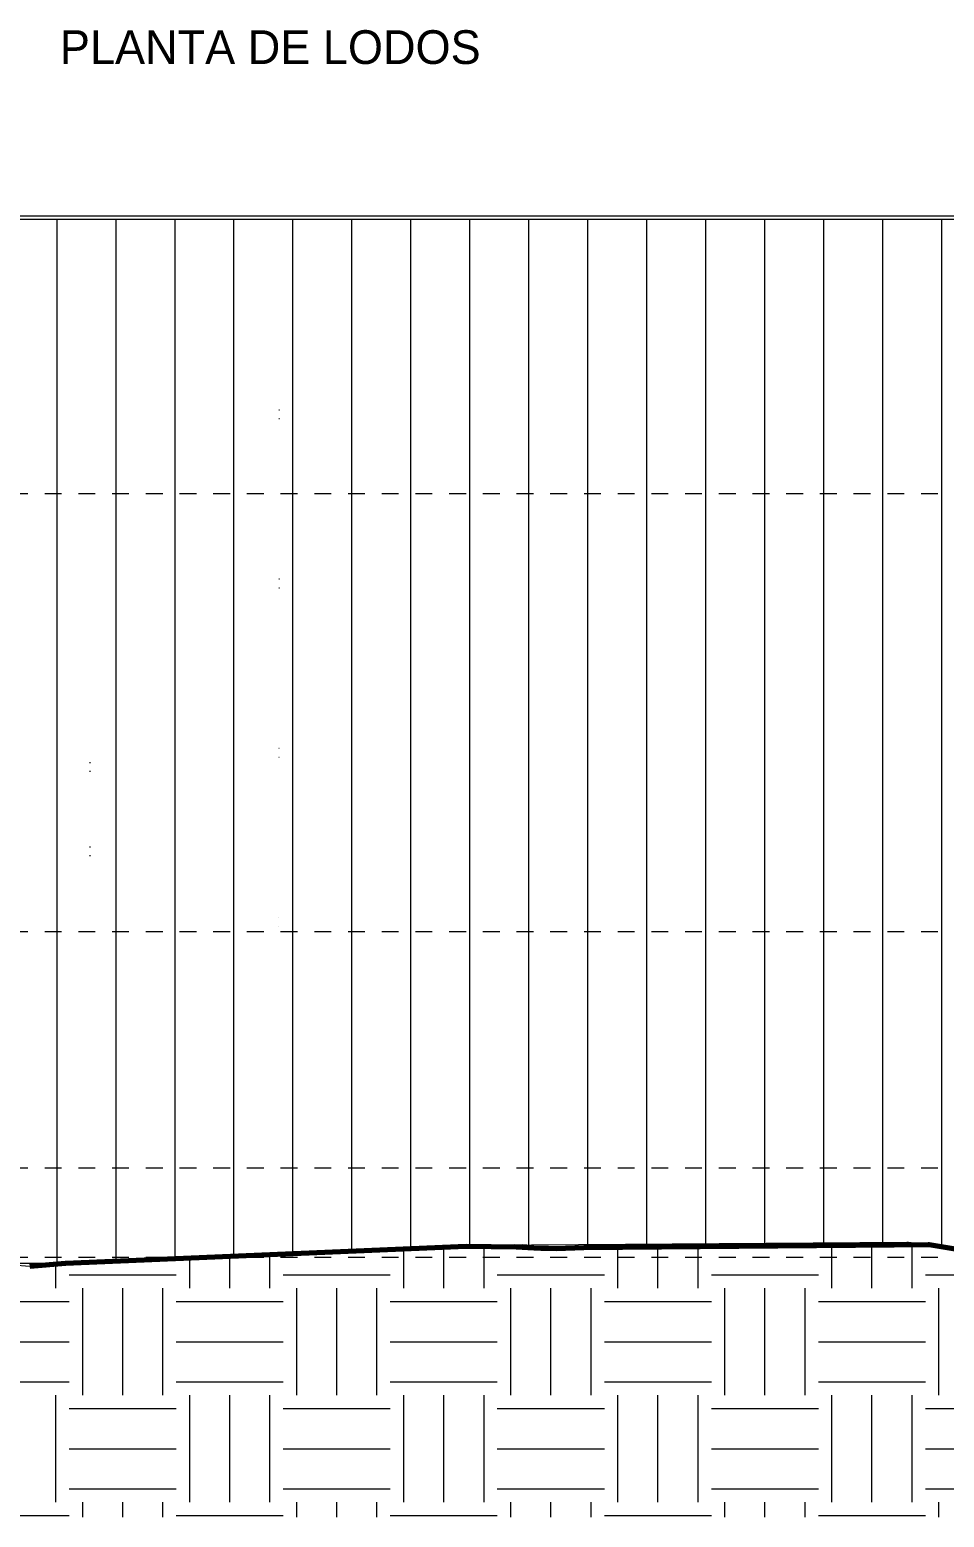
# Model space of a CAD drawing. Header units: metres. Extents: x 3 to 183, y -124 to 10.
# Drawn here: x 111.38 to 116.81, y -2.07 to 6.75 of the extents above; entities that cross this region are included whole.
import ezdxf

# ---------------------------------------------------------------- set-up
doc = ezdxf.new("R2010")
doc.units = ezdxf.units.M
doc.linetypes.add('Centre', pattern=[0.03175, 0.00635, -0.00475, 0.0159, -0.00475])
for name, color, linetype, lineweight in [('A-FLOR', 7, 'Continuous', 9), ('A-FLOR-HRAL', 7, 'Continuous', 9), ('A-FLOR-LEVL', 7, 'Continuous', 9), ('A-GENM', 7, 'Continuous', 9), ('A-ROOF', 7, 'Continuous', 9), ('A-ROOF-PATT', 7, 'Continuous', 9), ('A-WALL-PATT', 7, 'Continuous', 9), ('C-TOPO', 7, 'Continuous', 9), ('G-ANNO-TEXT', 7, 'Continuous', 9), ('I-WALL', 7, 'Continuous', 9)]:
    doc.layers.add(name, color=color, linetype=linetype, lineweight=lineweight)
doc.styles.add('Century Gothic_2', font='GOTHIC.TTF', dxfattribs={"height": 0.2})

# ---------------------------------------------------------------- blocks, each defined once
blk = doc.blocks.new('YADRAN_LASQUEMAS_ARQ_MO_000_SITIO_rvt-3-Elevación 02')
at = {"layer": 'C-TOPO', "true_color": 0xaaaaaa}
h = blk.add_hatch(dxfattribs=at)
h.set_pattern_fill('FP_59', color=253, style=0, pattern_type=2)
h.set_pattern_definition([(0, (103.359, 0), (0.635, 0.635), [0.635, -0.635]), (0, (103.359, 0.2381), (0.635, 0.635), [0.635, -0.635]), (0, (103.359, 0.47625), (0.635, 0.635), [0.635, -0.635]), (90, (103.439, 0.5556), (-0.635, 0.635), [0.635, -0.635]), (90, (103.677, 0.5556), (-0.635, 0.635), [0.635, -0.635]), (90, (103.915, 0.5556), (-0.635, 0.635), [0.635, -0.635])])
h.paths.add_polyline_path([(87.2887, -2.0728), (90.8433, -2.0728), (90.8433, -0.5798), (90.6079, -0.5953), (90.4993, -0.5936), (90.4672, -0.5957), (90.4426, -0.5949), (89.6361, -0.4563), (87.5866, -0.4736), (87.4248, -0.481), (87.376, -0.4782), (87.3422, -0.4787), (87.3269, -0.4779), (87.2759, -0.4765), (87.1849, -0.4706), (86.8886, -0.466), (84.5105, -0.5674), (84.2985, -0.5858), (84.1987, -0.5779), (83.9902, -0.5758), (80.0789, -0.5705), (79.8283, -0.5827), (79.7105, -0.5805), (79.434, -0.5741), (79.2845, -0.5743), (79.1452, -0.5714), (79.1452, -2.0728), (87.2231, -2.0728)])
at = {"layer": 'C-TOPO', "color": 253, "true_color": 0xaaaaaa}
for p, q in [((87.2759, -0.4573), (89.5024, -0.4402)), ((87.2759, -0.4573), (89.5024, -0.4402)), ((89.5024, -0.4402), (89.513, -0.4401)), ((89.5024, -0.4402), (89.513, -0.4401)), ((89.513, -0.4401), (89.6361, -0.4563)), ((84.5105, -0.5674), (86.8886, -0.466)), ((87.1761, -0.4562), (86.8886, -0.466)), ((86.8886, -0.466), (87.1849, -0.4706)), ((87.1761, -0.4562), (87.2241, -0.4569)), ((87.1761, -0.4562), (87.2241, -0.4569)), ((87.2887, -0.4773), (87.1849, -0.4706)), ((87.2409, -0.458), (87.2241, -0.4569)), ((87.2241, -0.4569), (87.2409, -0.458)), ((87.249, -0.4585), (87.2409, -0.458)), ((87.2409, -0.458), (87.249, -0.4585)), ((87.249, -0.4585), (87.2759, -0.4573)), ((87.249, -0.4585), (87.2759, -0.4573)), ((87.3307, -0.4779), (87.2887, -0.4773)), ((87.3454, -0.4789), (87.3307, -0.4779)), ((87.3525, -0.4793), (87.3454, -0.4789)), ((87.376, -0.4782), (87.3525, -0.4793)), ((87.376, -0.4782), (87.4248, -0.481)), ((87.4248, -0.481), (87.5866, -0.4736)), ((89.428, -0.4581), (87.5866, -0.4736)), ((89.428, -0.4581), (89.6285, -0.4564)), ((89.6361, -0.4563), (89.6285, -0.4564)), ((90.2651, -0.5644), (89.6361, -0.4563)), ((84.2985, -0.5858), (84.1987, -0.5779)), ((84.5105, -0.5674), (84.2985, -0.5858))]:
    blk.add_line(p, q, dxfattribs=at)
at = {"layer": 'C-TOPO', "color": 253, "lineweight": 70, "true_color": 0xaaaaaa}
for p, q in [((86.8886, -0.466), (84.5105, -0.5674)), ((87.1849, -0.4706), (86.8886, -0.466)), ((87.2887, -0.4773), (87.1849, -0.4706)), ((87.3307, -0.4779), (87.2887, -0.4773)), ((87.3453, -0.4789), (87.3307, -0.4779)), ((87.3525, -0.4793), (87.3453, -0.4789)), ((87.376, -0.4782), (87.3525, -0.4793)), ((87.4248, -0.481), (87.376, -0.4782)), ((87.5866, -0.4736), (87.4248, -0.481)), ((89.428, -0.4581), (87.5866, -0.4736)), ((89.6285, -0.4564), (89.428, -0.4581)), ((89.6361, -0.4563), (89.6285, -0.4564)), ((90.2651, -0.5644), (89.6361, -0.4563)), ((84.5105, -0.5674), (84.2985, -0.5858))]:
    blk.add_line(p, q, dxfattribs=at)
blk = doc.blocks.new('FP_466-Elevación 02')
at = {"layer": 'A-GENM', "color": 8, "true_color": 0x808080}
blk.add_line((85.7774, 1.4831), (85.7756, 1.4831), dxfattribs=at)
blk = doc.blocks.new('FP_467-Elevación 02')
at = {"layer": 'A-GENM', "color": 8, "true_color": 0x808080}
blk.add_line((85.7756, 1.4331), (85.7774, 1.4331), dxfattribs=at)
blk = doc.blocks.new('FP_468-Elevación 02')
at = {"layer": 'A-GENM', "color": 8, "true_color": 0x808080}
blk.add_line((85.7785, 2.4873), (85.7756, 2.4873), dxfattribs=at)
blk = doc.blocks.new('FP_469-Elevación 02')
at = {"layer": 'A-GENM', "color": 8, "true_color": 0x808080}
blk.add_line((85.7756, 2.4373), (85.7785, 2.4373), dxfattribs=at)
blk = doc.blocks.new('FP_470-Elevación 02')
at = {"layer": 'A-GENM', "color": 8, "true_color": 0x808080}
blk.add_line((85.7797, 3.4916), (85.7756, 3.4916), dxfattribs=at)
blk = doc.blocks.new('FP_471-Elevación 02')
at = {"layer": 'A-GENM', "color": 8, "true_color": 0x808080}
blk.add_line((85.7756, 3.4416), (85.7797, 3.4416), dxfattribs=at)
blk = doc.blocks.new('FP_472-Elevación 02')
at = {"layer": 'A-GENM', "color": 8, "true_color": 0x808080}
blk.add_line((85.7808, 4.4958), (85.7756, 4.4958), dxfattribs=at)
blk = doc.blocks.new('FP_473-Elevación 02')
at = {"layer": 'A-GENM', "color": 8, "true_color": 0x808080}
blk.add_line((85.7756, 4.4458), (85.7808, 4.4458), dxfattribs=at)
blk = doc.blocks.new('M_Cercha-Bodega - M_Cercha-Bodega-V465-Elevación 02')
at = {"layer": 'A-GENM', "color": 8, "true_color": 0x808080}
for name in ['FP_472-Elevación 02', 'FP_473-Elevación 02', 'FP_470-Elevación 02', 'FP_471-Elevación 02', 'FP_468-Elevación 02', 'FP_469-Elevación 02', 'FP_466-Elevación 02', 'FP_467-Elevación 02']:
    blk.add_blockref(name, (0, 0), dxfattribs=at)
blk = doc.blocks.new('YADRAN_LASQUEMAS_ARQ_MO_006_E02_rvt-3-Elevación 02')
at = {"layer": 'A-ROOF-PATT', "true_color": 0x008040}
h = blk.add_hatch(dxfattribs=at)
h.set_pattern_fill('FP_64', color=116, style=0, pattern_type=2)
h.set_pattern_definition([(274.182, (86.981, -8.548), (0.349982, 2e-06), [])])
h.paths.add_polyline_path([(91.2427, 5.4769), (91.2535, 5.4769), (91.2427, 5.6243), (91.2427, 5.5304)])
h.paths.add_polyline_path([(88.1902, 5.6258), (91.2426, 5.6258), (91.2424, 5.6279), (80.2179, 5.6279), (80.2181, 5.6258), (83.6677, 5.6258)])
at = {"layer": 'A-WALL-PATT', "true_color": 0x008040}
h = blk.add_hatch(dxfattribs=at)
h.set_pattern_fill('FP_65', color=116, style=0, pattern_type=2)
h.set_pattern_definition([(90, (91.243, 0), (-0.34998, 2e-17), [])])
h.paths.add_polyline_path([(80.2181, -0.565), (84.567, -0.565), (86.8886, -0.466), (87.1849, -0.4563), (87.2419, -0.4581), (87.2592, -0.458), (87.2887, -0.4572), (89.5136, -0.4402), (89.6365, -0.4564), (90.2684, -0.565), (90.7719, -0.565), (91.2426, -0.5345), (91.2424, 5.6258), (80.2181, 5.6258), (80.2181, -0.4888)])
at = {"layer": 'A-FLOR', "color": 8, "true_color": 0x808080}
blk.add_line((80.0338, -0.565), (84.567, -0.565), dxfattribs=at)
at = {"layer": 'A-ROOF'}
for p, q in [((80.2179, 5.6482), (91.2424, 5.6482)), ((80.2179, 5.6279), (91.2424, 5.6279))]:
    blk.add_line(p, q, dxfattribs=at)
at = {"layer": 'I-WALL'}
blk.add_line((91.2426, 5.6258), (80.2181, 5.6258), dxfattribs=at)
at = {"layer": 'A-GENM', "color": 8, "lineweight": 9, "true_color": 0x808080}
blk.add_blockref('M_Cercha-Bodega - M_Cercha-Bodega-V465-Elevación 02', (0, 0), dxfattribs=at)
blk = doc.blocks.new('Railing - Railing-2196680-Elevación 02')
at = {"layer": 'A-FLOR-HRAL'}
for p, q in [((84.6591, 2.4024), (84.6527, 2.4024)), ((84.6527, 2.3524), (84.6591, 2.3524)), ((84.6591, 1.9024), (84.6527, 1.9024)), ((84.6527, 1.8524), (84.6591, 1.8524))]:
    blk.add_line(p, q, dxfattribs=at)

msp = doc.modelspace()

# ---------------------------------------------------------------- linework, layer by layer
at = {"layer": 'A-FLOR-LEVL', "color": 253, "linetype": 'Centre', "true_color": 0xaaaaaa}
for p, q in [((103.6689, 4), (144.9655, 4)), ((103.6689, 1.4024), (144.9655, 1.4024)), ((103.6689, 0), (144.9655, 0)), ((103.6689, -0.5305), (143.6955, -0.5305))]:
    msp.add_line(p, q, dxfattribs=at)

# ---------------------------------------------------------------- block references
at = {"lineweight": 5}
for name in ['YADRAN_LASQUEMAS_ARQ_MO_006_E02_rvt-3-Elevación 02', 'YADRAN_LASQUEMAS_ARQ_MO_000_SITIO_rvt-3-Elevación 02']:
    msp.add_blockref(name, (27.0816, 0), dxfattribs=at)
at = {"layer": 'A-FLOR-HRAL'}
msp.add_blockref('Railing - Railing-2196680-Elevación 02', (27.0816, 0), dxfattribs=at)

# ---------------------------------------------------------------- texts
at = {"layer": 'G-ANNO-TEXT', "insert": (111.5589, 6.7487), "char_height": 0.2, "width": 3.038396, "attachment_point": 1, "style": 'Century Gothic_2'}
msp.add_mtext('PLANTA DE LODOS', dxfattribs=at)

doc.saveas('drawing.dxf')
